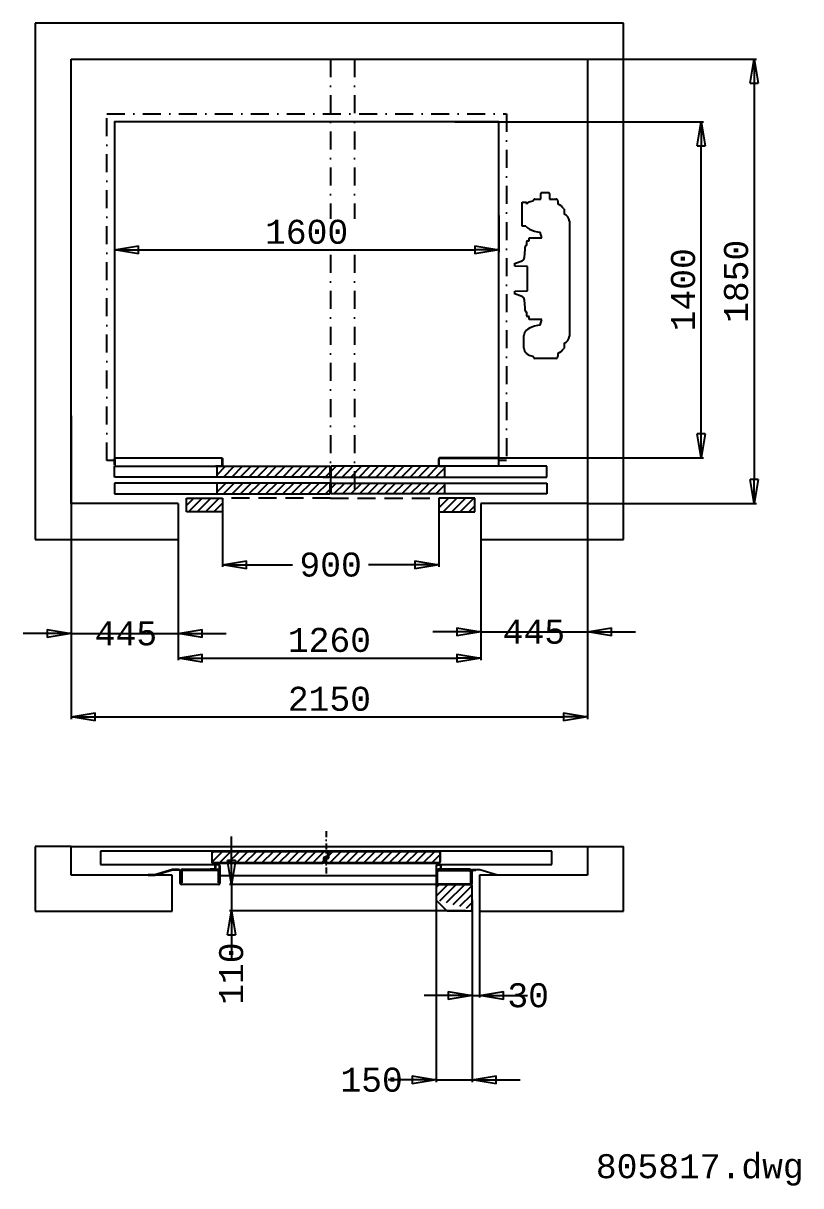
# Model space of a CAD drawing. Extents: x 66121 to 89453, y -8534 to 10021.
# Drawn here: x 66328 to 69565, y -1840 to 3001 of the extents above; entities that cross this region are included whole.
import ezdxf

# ---------------------------------------------------------------- set-up
doc = ezdxf.new("R2010")
doc.units = 0
doc.header["$LTSCALE"] = 50
doc.header["$MEASUREMENT"] = 0
doc.linetypes.add('DASHDOT', pattern=[1, 0.5, -0.25, 0, -0.25])
doc.linetypes.add('DASHED', pattern=[0.75, 0.5, -0.25])
doc.layers.get('0').update_dxf_attribs({"linetype": 'CONTINUOUS'})
doc.layers.get('Defpoints').update_dxf_attribs({"linetype": 'CONTINUOUS'})
for name, color, linetype in [('CONT_35', 250, 'CONTINUOUS'), ('CONT_70', 5, 'CONTINUOUS'), ('DASH_35', 30, 'DASHED'), ('DASHD_35', 40, 'DASHDOT'), ('DIM_MM', 7, 'CONTINUOUS'), ('HATCH_35', 6, 'CONTINUOUS'), ('TEXT_50', 7, 'CONTINUOUS')]:
    doc.layers.add(name, color=color, linetype=linetype)
doc.styles.get("Standard").update_dxf_attribs({"font": 'monotxt'})
doc.dimstyles.get("Standard").update_dxf_attribs({"dimscale": 50, "dimtxt": 2, "dimasz": 2, "dimexe": 0.18, "dimexo": 0, "dimgap": 0.5, "dimtad": 1, "dimdec": 0, "dimrnd": 1, "dimzin": 0, "dimdsep": 46, "dimtxsty": 'Standard', "dimblk": 'CLOSED', "dimcen": 0.09, "dimadec": 0, "dimazin": 0, "dimtfac": 1, "dimtdec": 0, "dimtmove": 2, "dimatfit": 0, "dimldrblk": 'CLOSED', "dimfxl": 1, "dimtolj": 1, "dimtzin": 0, "dimarcsym": 0})
pattern_1 = [(45, (57784.44223094328, -103123.4143452408), (-17.67766952966369, 17.67766952966369), [])]

# ---------------------------------------------------------------- blocks, each defined once
blk = doc.blocks.new('_Closed')
at = {"color": 0, "linetype": 'Continuous', "lineweight": -2}
for p, q in [((-1, 0.1666666666666667), (0, 0)), ((-1, 0.1666666666666667), (-1, -0.1666666666666667)), ((0, 0), (-1, -0.1666666666666667)), ((0, 0), (-1, 0))]:
    blk.add_line(p, q, dxfattribs=at)
blk = doc.blocks.new('*D138')
at = {"layer": 'Defpoints', "color": 0, "transparency": 16777216}
for p in [(68047.18319443653, -629.2200432765185), (68197.04284443655, -649.1784878266571), (68197.04284443655, -1399.195302024435)]:
    blk.add_point(p, dxfattribs=at)
at = {"layer": 'DIM_MM', "color": 0, "lineweight": -2, "transparency": 16777216}
for p, q in [((68047.18319443653, -629.2200432765185), (68047.18319443653, -1408.195302024435)), ((68197.04284443655, -649.1784878266571), (68197.04284443655, -1408.195302024435)), ((67947.18319443653, -1399.195302024435), (67847.18319443653, -1399.195302024435)), ((68047.18319443653, -1399.195302024435), (68197.04284443655, -1399.195302024435)), ((68297.04284443655, -1399.195302024435), (68397.04284443655, -1399.195302024435))]:
    blk.add_line(p, q, dxfattribs=at)
at = {"layer": 'DIM_MM', "color": 0, "lineweight": -2, "transparency": 16777216, "xscale": 100, "yscale": 100, "zscale": 100}
blk.add_blockref('_Closed', (68047.18319443653, -1399.195302024435), dxfattribs=at)
at = {"layer": 'DIM_MM', "color": 0, "lineweight": -2, "transparency": 16777216, "xscale": 100, "yscale": 100, "zscale": 100, "rotation": 180}
blk.add_blockref('_Closed', (68197.04284443655, -1399.195302024435), dxfattribs=at)
at = {"layer": 'DIM_MM', "color": 0, "transparency": 16777216, "insert": (67778.19932473465, -1399.195302024435), "char_height": 100, "attachment_point": 5}
blk.add_mtext('\\A1;150', dxfattribs=at)
blk = doc.blocks.new('*D139')
at = {"layer": 'Defpoints', "color": 0, "transparency": 16777216}
for p in [(68132.49034109028, -585.1615050254859), (67194.89176764688, -694.7346050243592), (68168.90199049027, -694.7346050243596)]:
    blk.add_point(p, dxfattribs=at)
at = {"layer": 'DIM_MM', "color": 0, "lineweight": -2, "transparency": 16777216}
for p, q in [((67194.89176764688, -485.1615050254856), (67194.89176764688, -385.1615050254856)), ((68132.49034109028, -585.1615050254859), (67185.89176764688, -585.1615050254856)), ((67194.89176764688, -585.1615050254856), (67194.89176764688, -694.7346050243592)), ((68168.90199049027, -694.7346050243596), (67185.89176764688, -694.7346050243592)), ((67194.89176764688, -794.7346050243592), (67194.89176764688, -894.7346050243592))]:
    blk.add_line(p, q, dxfattribs=at)
at = {"layer": 'DIM_MM', "color": 0, "lineweight": -2, "transparency": 16777216, "xscale": 100, "yscale": 100, "zscale": 100}
for p, rotation in [((67194.89176764688, -585.1615050254856), 270), ((67194.89176764688, -694.7346050243592), 90)]:
    blk.add_blockref('_Closed', p, dxfattribs=dict(at, rotation=rotation))
at = {"layer": 'DIM_MM', "color": 0, "transparency": 16777216, "insert": (67194.13413463188, -956.7067067870321), "char_height": 100, "attachment_point": 5, "rotation": 90}
blk.add_mtext('\\A1;110', dxfattribs=at)
blk = doc.blocks.new('*D140')
at = {"layer": 'Defpoints', "color": 0, "transparency": 16777216}
for p in [(66527.68264443727, 1366.980527973623), (68677.68264443992, 1360.280527974077), (68677.68264443992, 112.2105279740699)]:
    blk.add_point(p, dxfattribs=at)
at = {"layer": 'DIM_MM', "color": 0, "lineweight": -2, "transparency": 16777216}
for p, q in [((66527.68264443727, 1366.980527973623), (66527.68264443727, 103.2105279740699)), ((68677.68264443992, 1360.280527974077), (68677.68264443992, 103.2105279740699)), ((66627.68264443727, 112.2105279740699), (68577.68264443992, 112.2105279740699))]:
    blk.add_line(p, q, dxfattribs=at)
at = {"layer": 'DIM_MM', "color": 0, "lineweight": -2, "transparency": 16777216, "xscale": 100, "yscale": 100, "zscale": 100, "rotation": 180}
blk.add_blockref('_Closed', (66527.68264443727, 112.2105279740699), dxfattribs=at)
at = {"layer": 'DIM_MM', "color": 0, "lineweight": -2, "transparency": 16777216, "xscale": 100, "yscale": 100, "zscale": 100}
blk.add_blockref('_Closed', (68677.68264443992, 112.2105279740699), dxfattribs=at)
at = {"layer": 'DIM_MM', "color": 0, "transparency": 16777216, "insert": (67602.6826444386, 187.2105279740699), "char_height": 100, "attachment_point": 5}
blk.add_mtext('\\A1;2150', dxfattribs=at)
blk = doc.blocks.new('*D141')
at = {"layer": 'Defpoints', "color": 0, "transparency": 16777216}
for p in [(66972.68264443698, 900.2805279734948), (68232.68264443702, 903.5805279738033), (68232.68264443702, 357.4405279737894)]:
    blk.add_point(p, dxfattribs=at)
at = {"layer": 'DIM_MM', "color": 0, "lineweight": -2, "transparency": 16777216}
for p, q in [((66972.68264443698, 900.2805279734948), (66972.68264443698, 348.4405279737894)), ((68232.68264443702, 903.5805279738033), (68232.68264443702, 348.4405279737894)), ((67072.68264443698, 357.4405279737894), (68132.68264443702, 357.4405279737894))]:
    blk.add_line(p, q, dxfattribs=at)
at = {"layer": 'DIM_MM', "color": 0, "lineweight": -2, "transparency": 16777216, "xscale": 100, "yscale": 100, "zscale": 100, "rotation": 180}
blk.add_blockref('_Closed', (66972.68264443698, 357.4405279737894), dxfattribs=at)
at = {"layer": 'DIM_MM', "color": 0, "lineweight": -2, "transparency": 16777216, "xscale": 100, "yscale": 100, "zscale": 100}
blk.add_blockref('_Closed', (68232.68264443702, 357.4405279737894), dxfattribs=at)
at = {"layer": 'DIM_MM', "color": 0, "transparency": 16777216, "insert": (67602.68264443701, 432.4405279737894), "char_height": 100, "attachment_point": 5}
blk.add_mtext('\\A1;1260', dxfattribs=at)
blk = doc.blocks.new('*D142')
at = {"layer": 'Defpoints', "color": 0, "transparency": 16777216}
for p in [(67157.68264443701, 984.8805279739954), (68057.68264443701, 984.8805279739954), (68057.68264443701, 746.2805279734075)]:
    blk.add_point(p, dxfattribs=at)
at = {"layer": 'DIM_MM', "color": 0, "lineweight": -2, "transparency": 16777216}
for p, q in [((67157.68264443701, 984.8805279739954), (67157.68264443701, 737.2805279734075)), ((68057.68264443701, 984.8805279739954), (68057.68264443701, 737.2805279734075)), ((67257.68264443701, 746.2805279734075), (67449.34931110368, 746.2805279734075)), ((67957.68264443701, 746.2805279734075), (67766.01597777034, 746.2805279734075))]:
    blk.add_line(p, q, dxfattribs=at)
at = {"layer": 'DIM_MM', "color": 0, "lineweight": -2, "transparency": 16777216, "xscale": 100, "yscale": 100, "zscale": 100, "rotation": 180}
blk.add_blockref('_Closed', (67157.68264443701, 746.2805279734075), dxfattribs=at)
at = {"layer": 'DIM_MM', "color": 0, "lineweight": -2, "transparency": 16777216, "xscale": 100, "yscale": 100, "zscale": 100}
blk.add_blockref('_Closed', (68057.68264443701, 746.2805279734075), dxfattribs=at)
at = {"layer": 'DIM_MM', "color": 0, "transparency": 16777216, "insert": (67607.68264443701, 746.2805279734075), "char_height": 100, "attachment_point": 5}
blk.add_mtext('\\A1;900', dxfattribs=at)
blk = doc.blocks.new('*D143')
at = {"layer": 'Defpoints', "color": 0, "transparency": 16777216}
for p in [(68307.68264443701, 2200.180527973838), (66707.68264443701, 2161.480527973594), (68307.68264443701, 2057.180527973809)]:
    blk.add_point(p, dxfattribs=at)
at = {"layer": 'DIM_MM', "color": 0, "lineweight": -2, "transparency": 16777216}
for p, q in [((68307.68264443701, 2200.180527973838), (68307.68264443701, 2048.180527973809)), ((66707.68264443701, 2161.480527973594), (66707.68264443701, 2048.180527973809)), ((66807.68264443701, 2057.180527973809), (68207.68264443701, 2057.180527973809))]:
    blk.add_line(p, q, dxfattribs=at)
at = {"layer": 'DIM_MM', "color": 0, "lineweight": -2, "transparency": 16777216, "xscale": 100, "yscale": 100, "zscale": 100, "rotation": 180}
blk.add_blockref('_Closed', (66707.68264443701, 2057.180527973809), dxfattribs=at)
at = {"layer": 'DIM_MM', "color": 0, "lineweight": -2, "transparency": 16777216, "xscale": 100, "yscale": 100, "zscale": 100}
blk.add_blockref('_Closed', (68307.68264443701, 2057.180527973809), dxfattribs=at)
at = {"layer": 'DIM_MM', "color": 0, "transparency": 16777216, "insert": (67507.68264443701, 2132.180527973809), "char_height": 100, "attachment_point": 5}
blk.add_mtext('\\A1;1600', dxfattribs=at)
blk = doc.blocks.new('*D144')
at = {"layer": 'Defpoints', "color": 0, "transparency": 16777216}
for p in [(66527.68264443727, 1203.68052797346), (66972.68264443689, 893.4805279735647), (66972.68264443689, 459.8773054843823)]:
    blk.add_point(p, dxfattribs=at)
at = {"layer": 'DIM_MM', "color": 0, "lineweight": -2, "transparency": 16777216}
for p, q in [((66527.68264443727, 1203.68052797346), (66527.68264443727, 450.8773054843823)), ((66972.68264443689, 893.4805279735647), (66972.68264443689, 450.8773054843823)), ((66427.68264443727, 459.8773054843823), (66327.68264443727, 459.8773054843823)), ((66527.68264443727, 459.8773054843823), (66972.68264443689, 459.8773054843823)), ((67072.68264443689, 459.8773054843823), (67172.68264443689, 459.8773054843823))]:
    blk.add_line(p, q, dxfattribs=at)
at = {"layer": 'DIM_MM', "color": 0, "lineweight": -2, "transparency": 16777216, "xscale": 100, "yscale": 100, "zscale": 100}
blk.add_blockref('_Closed', (66527.68264443727, 459.8773054843823), dxfattribs=at)
at = {"layer": 'DIM_MM', "color": 0, "lineweight": -2, "transparency": 16777216, "xscale": 100, "yscale": 100, "zscale": 100, "rotation": 180}
blk.add_blockref('_Closed', (66972.68264443689, 459.8773054843823), dxfattribs=at)
at = {"layer": 'DIM_MM', "color": 0, "transparency": 16777216, "insert": (66755.12477419376, 459.8773054843823), "char_height": 100, "attachment_point": 5}
blk.add_mtext('\\A1;445', dxfattribs=at)
blk = doc.blocks.new('*D153')
at = {"layer": 'Defpoints', "color": 0, "transparency": 16777216}
for p in [(68197.04284443655, -648.7693673562262), (68227.21477443677, -652.2562496167029), (68227.21477443677, -1047.473593513534)]:
    blk.add_point(p, dxfattribs=at)
at = {"layer": 'DIM_MM', "color": 0, "lineweight": -2, "transparency": 16777216}
for p, q in [((68197.04284443655, -648.7693673562262), (68197.04284443655, -1056.473593513534)), ((68227.21477443677, -652.2562496167029), (68227.21477443677, -1056.473593513534)), ((68097.04284443655, -1047.473593513534), (67997.04284443655, -1047.473593513534)), ((68197.04284443655, -1047.473593513534), (68227.21477443677, -1047.473593513534)), ((68327.21477443677, -1047.473593513534), (68427.21477443677, -1047.473593513534))]:
    blk.add_line(p, q, dxfattribs=at)
at = {"layer": 'DIM_MM', "color": 0, "lineweight": -2, "transparency": 16777216, "xscale": 100, "yscale": 100, "zscale": 100}
blk.add_blockref('_Closed', (68197.04284443655, -1047.473593513534), dxfattribs=at)
at = {"layer": 'DIM_MM', "color": 0, "lineweight": -2, "transparency": 16777216, "xscale": 100, "yscale": 100, "zscale": 100, "rotation": 180}
blk.add_blockref('_Closed', (68227.21477443677, -1047.473593513534), dxfattribs=at)
at = {"layer": 'DIM_MM', "color": 0, "transparency": 16777216, "insert": (68430.3109536293, -1047.473593513534), "char_height": 100, "attachment_point": 5}
blk.add_mtext('\\A1;30', dxfattribs=at)
blk = doc.blocks.new('*D154')
at = {"layer": 'Defpoints', "color": 0, "transparency": 16777216}
for p in [(68677.68264443992, 2851.440527974022), (68677.68264443992, 1001.440527974022), (69371.7026444402, 1001.440527974022)]:
    blk.add_point(p, dxfattribs=at)
at = {"layer": 'DIM_MM', "color": 0, "lineweight": -2, "transparency": 16777216}
for p, q in [((68677.68264443992, 2851.440527974022), (69380.7026444402, 2851.440527974022)), ((69371.7026444402, 2751.440527974022), (69371.7026444402, 1101.440527974022)), ((68677.68264443992, 1001.440527974022), (69380.7026444402, 1001.440527974022))]:
    blk.add_line(p, q, dxfattribs=at)
at = {"layer": 'DIM_MM', "color": 0, "lineweight": -2, "transparency": 16777216, "xscale": 100, "yscale": 100, "zscale": 100}
for p, rotation in [((69371.7026444402, 2851.440527974022), 90), ((69371.7026444402, 1001.440527974022), 270)]:
    blk.add_blockref('_Closed', p, dxfattribs=dict(at, rotation=rotation))
at = {"layer": 'DIM_MM', "color": 0, "transparency": 16777216, "insert": (69296.7026444402, 1926.440527974033), "char_height": 100, "attachment_point": 5, "rotation": 90}
blk.add_mtext('\\A1;1850', dxfattribs=at)
blk = doc.blocks.new('*D155')
at = {"layer": 'Defpoints', "color": 0, "transparency": 16777216}
for p in [(68124.30264444025, 2591.44052797344), (69150.87264444018, 2591.44052797344), (68243.80264444058, 1191.44052797344)]:
    blk.add_point(p, dxfattribs=at)
at = {"layer": 'DIM_MM', "color": 0, "lineweight": -2, "transparency": 16777216}
for p, q in [((68124.30264444025, 2591.44052797344), (69159.87264444018, 2591.44052797344)), ((69150.87264444018, 1291.44052797344), (69150.87264444018, 2491.44052797344)), ((68243.80264444058, 1191.44052797344), (69159.87264444018, 1191.44052797344))]:
    blk.add_line(p, q, dxfattribs=at)
at = {"layer": 'DIM_MM', "color": 0, "lineweight": -2, "transparency": 16777216, "xscale": 100, "yscale": 100, "zscale": 100}
for p, rotation in [((69150.87264444018, 2591.44052797344), 90), ((69150.87264444018, 1191.44052797344), 270)]:
    blk.add_blockref('_Closed', p, dxfattribs=dict(at, rotation=rotation))
at = {"layer": 'DIM_MM', "color": 0, "transparency": 16777216, "insert": (69075.87264444018, 1891.440527973451), "char_height": 100, "attachment_point": 5, "rotation": 90}
blk.add_mtext('\\A1;1400', dxfattribs=at)
blk = doc.blocks.new('*D156')
at = {"layer": 'Defpoints', "color": 0, "transparency": 16777216}
for p in [(68677.68264443992, 1132.980527973972), (68232.68264443702, 906.9805279737684), (68677.68264443992, 466.6431461839002)]:
    blk.add_point(p, dxfattribs=at)
at = {"layer": 'DIM_MM', "color": 0, "lineweight": -2, "transparency": 16777216}
for p, q in [((68677.68264443992, 1132.980527973972), (68677.68264443992, 457.6431461839002)), ((68232.68264443702, 906.9805279737684), (68232.68264443702, 457.6431461839002)), ((68132.68264443702, 466.6431461839002), (68032.68264443702, 466.6431461839002)), ((68232.68264443702, 466.6431461839002), (68677.68264443992, 466.6431461839002)), ((68777.68264443992, 466.6431461839002), (68877.68264443992, 466.6431461839002))]:
    blk.add_line(p, q, dxfattribs=at)
at = {"layer": 'DIM_MM', "color": 0, "lineweight": -2, "transparency": 16777216, "xscale": 100, "yscale": 100, "zscale": 100}
blk.add_blockref('_Closed', (68232.68264443702, 466.6431461839002), dxfattribs=at)
at = {"layer": 'DIM_MM', "color": 0, "lineweight": -2, "transparency": 16777216, "xscale": 100, "yscale": 100, "zscale": 100, "rotation": 180}
blk.add_blockref('_Closed', (68677.68264443992, 466.6431461839002), dxfattribs=at)
at = {"layer": 'DIM_MM', "color": 0, "transparency": 16777216, "insert": (68454.15861714842, 466.6431461839002), "char_height": 100, "attachment_point": 5}
blk.add_mtext('\\A1;445', dxfattribs=at)

msp = doc.modelspace()

# ---------------------------------------------------------------- hatches: boundary and pattern name
at = {"layer": 'HATCH_35'}
h = msp.add_hatch(dxfattribs=at)
h.set_pattern_fill('ANSI31', color=256, scale=200, style=0)
h.set_pattern_definition(pattern_1)
h.paths.add_polyline_path([(67157.68264443702, 966.4405279767288), (67157.68264443702, 1023.440527977427), (67007.6826444372, 1023.4405279767), (67007.68264443711, 966.4405279730909)])
h.paths.add_polyline_path([(67133.18264443702, 1086.440527973877), (67133.18264443702, 1041.440527974168), (67605.18264443705, 1041.440527974168), (67605.18264443705, 1086.440527973877)])
h.paths.add_polyline_path([(67605.18264443705, 1111.440527973877), (67605.18264443697, 1156.440527973586), (67133.18264443694, 1156.440527973586), (67133.18264443702, 1111.440527973877)])
h.paths.add_polyline_path([(67707.68264443993, 1156.440527973586), (67707.68264443993, 1111.440527973877), (68082.18264443701, 1111.440527973877), (68082.1826444371, 1156.440527971403), (68062.68264443694, 1156.440527971403)])
h.paths.add_polyline_path([(67610.18264443707, 1156.440527973586), (67610.18264443698, 1111.440527973877), (67707.68264443993, 1111.440527973877), (67707.68264443993, 1156.440527973586)])
h.paths.add_polyline_path([(67610.18264443698, 1086.440527973877), (67610.18264443689, 1041.440527974168), (67707.68264443993, 1041.440527974168), (67707.68264443993, 1086.440527973877)])
h.paths.add_polyline_path([(68082.18264443701, 1086.440527973877), (67707.68264443993, 1086.440527973877), (67707.68264443993, 1041.440527974168), (68082.18264443701, 1041.440527974168)])
h.paths.add_polyline_path([(68207.68264443683, 1023.4405279767), (68057.68264443692, 1023.440527977427), (68057.68264443702, 966.4405279767288), (68207.68264443692, 966.4405279730909)])
h = msp.add_hatch(dxfattribs=at)
h.set_pattern_fill('ANSI31', color=256, scale=200, style=0)
h.set_pattern_definition(pattern_1)
edge = h.paths.add_edge_path()
edge.add_line((67573.41056043994, -495.5972940250012), (67118.955119433, -495.5972940242737))
edge.add_arc((67118.955119433, -491.1743700246097), 4.422923999980264, 180, 270, ccw=False)
edge.add_line((67114.53219543306, -491.1743700246097), (67114.53219543316, -452.473785025004))
edge.add_arc((67118.955119433, -452.473785025004), 4.42292399983193, 90, 180, ccw=False)
edge.add_line((67118.955119433, -448.0508610253401), (67589.99652543996, -448.0508610253401))
edge.add_arc((67589.99652543996, -452.473785025004), 4.422923999999748, 0, 90, ccw=False)
edge.add_line((67594.41944943999, -452.473785025004), (67594.41944943999, -466.8482880250031))
edge.add_arc((67589.99652543996, -466.8482880250031), 4.422923999996605, -90, 0, ccw=False)
edge.add_line((67589.99652543996, -471.271212024667), (67583.36213944001, -471.271212024667))
edge.add_arc((67583.36213944001, -476.7998670246106), 5.528654999998114, 90, 180)
edge.add_line((67577.83348443997, -476.7998670246106), (67577.83348443997, -491.1743700246097))
edge.add_arc((67573.41056043994, -491.1743700246097), 4.422923999999121, -90, 0, ccw=False)
h = msp.add_hatch(dxfattribs=at)
h.set_pattern_fill('ANSI31', color=256, scale=200, style=0)
h.set_pattern_definition(pattern_1)
edge = h.paths.add_edge_path()
edge.add_line((68058.82646944016, -495.5972940250012), (67587.78506343994, -495.5972940250012))
edge.add_arc((67587.78506343994, -491.1743700246097), 4.422923999999748, 180, 270, ccw=False)
edge.add_line((67583.36213944001, -491.1743700246097), (67583.36213944001, -482.3285220245543))
edge.add_arc((67587.78506343994, -482.3285220245543), 4.422924000000377, 90, 180, ccw=False)
edge.add_line((67587.78506343994, -477.9055980248904), (67593.97715703996, -477.9055980248904))
edge.add_arc((67593.97715703996, -471.9346506248348), 5.970947399998969, 270, 360)
edge.add_line((67599.94810443993, -471.9346506248348), (67599.94810443993, -452.473785025004))
edge.add_arc((67604.37102843996, -452.473785025004), 4.422923999999748, 90, 180, ccw=False)
edge.add_line((67604.37102843996, -448.0508610253401), (68058.82646944016, -448.0508610253401))
edge.add_arc((68058.82646944016, -452.473785025004), 4.422923999998491, 0, 90, ccw=False)
edge.add_line((68063.24939344019, -452.473785025004), (68063.24939344019, -491.1743700246097))
edge.add_arc((68058.82646944016, -491.1743700246097), 4.422923999998491, -90, 0, ccw=False)
h = msp.add_hatch(dxfattribs=at)
h.set_pattern_fill('ANSI31', color=256, scale=200, style=0)
h.set_pattern_definition([(45, (57800.44223094328, -103122.4143452408), (-17.67766952966369, 17.67766952966369), [])])
edge = h.paths.add_edge_path()
edge.add_arc((68192.61992043654, -690.3116810243173), 4.422923999999748, 270, 360)
edge.add_arc((68051.60611843657, -648.6733299183779), 4.422923999999748, 180, 225.0000000006999)
edge.add_line((68048.47863888343, -651.800809470873), (68090.11698998963, -693.43916057754))
edge.add_line((68093.24446954268, -694.7346050239812), (68192.61992043654, -694.7346050239812))
edge.add_line((68197.04284443657, -690.3116810243173), (68197.04284443657, -589.5844290262266))
edge.add_arc((68192.61992043654, -589.5844290262266), 4.422923999999748, 0, 90)
edge.add_line((68051.60611843657, -585.16150502438), (68192.61992043663, -585.1615050265627))
edge.add_arc((68051.60611843657, -589.5844290240439), 4.422923999999748, 90, 180)
edge.add_line((68047.18319443653, -589.5844290240439), (68047.18319443653, -648.6733299183779))

# ---------------------------------------------------------------- linework, layer by layer
at = {"layer": 'CONT_35', "ltscale": 3}
for p, q in [((68483.46264443714, 2269.436139162635), (68483.46264443714, 2292.942430336179)), ((68486.46264443711, 2295.942430336063), (68516.20264443716, 2295.942430336063)), ((68519.20264443713, 2292.942430336179), (68519.20264443713, 2269.442194078501)), ((68405.75264424412, 2156.393283142452), (68405.75264424412, 2255.893283141986)), ((68405.75264424412, 2255.893283141986), (68423.25264424413, 2255.893283142714)), ((68423.25264424413, 2255.893283142714), (68423.25264424413, 2248.14660052979)), ((68429.36310085176, 2253.424108521349), (68429.3849823786, 2253.437216068769)), ((68449.96606919846, 2259.855809824867), (68449.99236734553, 2259.857519446441)), ((68458.26094289166, 2269.431869600148), (68483.46264443714, 2269.436139162635)), ((68519.20264443713, 2269.442194078501), (68545.9397633064, 2269.446723764477)), ((68545.9397633064, 2269.446723764477), (68545.93976554512, 2269.446723458159)), ((68554.31273412712, 2259.850936536159), (68554.31273412712, 2248.852748062554)), ((68578.21260959432, 2228.156775889138), (68580.07890391306, 2227.643252512999)), ((68580.07890391306, 2227.643252512999), (68580.07890391306, 2205.903252512862)), ((68420.44013905895, 2156.393283142452), (68405.75264424412, 2156.393283142452)), ((68487.42546477121, 2107.600527911191), (68480.45454745667, 2130.651427328476)), ((68601.75264424394, 2177.460333190893), (68601.75264424403, 1697.820722757378)), ((68424.18264446793, 2077.498644865036), (68424.18264446793, 2092.200841699005)), ((68427.1826444679, 2095.200841698888), (68434.18264443723, 2095.200841698888)), ((68434.18264443723, 2107.600527911191), (68487.42546477121, 2107.600527911191)), ((68434.18264443723, 2095.200841698888), (68434.18264443723, 2107.600527911191)), ((68415.13586829913, 2026.380289635918), (68417.68264443697, 2060.640528097783)), ((68417.68264443697, 2060.640528097783), (68417.68264443697, 2069.640528036316)), ((68374.18264443183, 2001.640527974441), (68377.14758000708, 2001.733011918614)), ((68374.18264443183, 1989.640527974179), (68374.18264443183, 2001.640527974441)), ((68427.6826444369, 1988.104263265623), (68374.18264443183, 1989.640527974179)), ((68377.14758000708, 2001.733011918614), (68405.09234475537, 2012.108108925522)), ((68427.6826444369, 1887.176792682649), (68427.6826444369, 1988.104263265623)), ((68374.18264443183, 1885.640527973364), (68427.6826444369, 1887.176792682649)), ((68374.18264443183, 1873.640527973103), (68374.18264443183, 1885.640527973364)), ((68377.14758000708, 1873.54804402893), (68374.18264443183, 1873.640527973103)), ((68405.09234475528, 1863.172947022022), (68377.14758000708, 1873.54804402893)), ((68417.68264443697, 1814.640527850488), (68415.13586829913, 1848.900766312354)), ((68417.68264443697, 1805.640527911228), (68417.68264443697, 1814.640527850488)), ((68424.18264446793, 1783.080214249267), (68424.18264446793, 1797.782411082508)), ((68434.18264443723, 1780.080214249383), (68427.1826444679, 1780.080214249383)), ((68434.18264443723, 1767.680528037081), (68434.18264443723, 1780.080214249383)), ((68487.42546477121, 1767.680528037081), (68434.18264443723, 1767.680528037081)), ((68480.45454745667, 1744.629628619068), (68487.42546477121, 1767.680528037081)), ((68412.73927757172, 1648.397038637258), (68412.73927757172, 1700.658785942132)), ((68580.07890391306, 1647.637803434545), (68578.21260959432, 1647.124280058406)), ((68580.07890391306, 1669.377803434681), (68580.07890391306, 1647.637803434545)), ((68545.93976300309, 1605.834334401507), (68458.26094289166, 1605.849186347396)), ((68554.31273412712, 1626.428307884989), (68554.31273412712, 1615.430121671297)), ((66707.68264443729, 1111.440527974255), (66707.68264443729, 1156.440527973964)), ((67133.18264443694, 1156.440527973964), (67133.18264443702, 1111.440527974255)), ((67605.18264443705, 1111.440527974255), (67605.18264443697, 1156.440527973964)), ((67610.18264443698, 1111.440527974255), (67610.18264443707, 1156.440527973964)), ((68082.1826444371, 1156.440527973964), (68082.18264443701, 1111.440527974255)), ((68507.68264443675, 1111.440527974255), (68507.68264443675, 1156.440527973964)), ((66707.68264443729, 1086.440527974255), (66707.68264443729, 1041.440527974546)), ((67133.18264443702, 1086.440527974255), (67133.18264443702, 1041.440527974546)), ((67575.18264443704, 1111.440527974255), (67600.18264443704, 1111.440527974255)), ((67605.18264443705, 1041.440527974546), (67605.18264443705, 1086.440527974255)), ((67610.18264443689, 1041.440527974546), (67610.18264443698, 1086.440527974255)), ((68082.18264443701, 1086.440527974255), (68082.18264443701, 1041.440527974546)), ((68507.68264443675, 1086.440527974255), (68507.68264443675, 1041.440527973818)), ((67007.6826444372, 1023.4405279767), (67157.68264443702, 1023.440527977427)), ((67007.68264443711, 966.4405279730909), (67007.6826444372, 1023.4405279767)), ((67157.68264443702, 1023.440527977427), (67157.68264443702, 966.4405279767288)), ((68207.68264443683, 1023.4405279767), (68057.68264443692, 1023.440527977427)), ((68057.68264443692, 1023.440527977427), (68057.68264443702, 966.4405279767288)), ((68207.68264443692, 966.4405279730909), (68207.68264443683, 1023.4405279767)), ((67157.68264443702, 966.4405279767288), (67007.68264443711, 966.4405279730909)), ((68057.68264443702, 966.4405279767288), (68207.68264443692, 966.4405279730909))]:
    msp.add_line(p, q, dxfattribs=at)
at = {"layer": 'CONT_35'}
for p, q in [((66527.68264443729, -427.0419720258451), (68677.68264443992, -427.0419720258706)), ((68528.76214444301, -446.9451300250603), (66649.01944443697, -446.9451300250603)), ((66649.01944443697, -446.9451300250603), (66649.01944443697, -502.2316800252247)), ((67113.42646443316, -452.473785025004), (67113.42646443305, -491.1743700246097)), ((67114.53219543306, -491.1743700246097), (67114.53219543316, -452.473785025004)), ((67589.99652543996, -446.9451300250603), (67118.955119433, -446.9451300250603)), ((67118.955119433, -448.0508610253401), (67589.99652543996, -448.0508610253401)), ((67577.83348443997, -476.7998670246106), (67577.83348443997, -491.1743700246097)), ((67578.93921543997, -491.1743700246097), (67578.93921543997, -476.7998670246106)), ((67582.25640844, -482.3285220245543), (67582.25640844, -491.1743700246097)), ((67589.99652543996, -471.271212024667), (67583.36213944001, -471.271212024667)), ((67583.36213944001, -472.3769430249467), (67589.99652543996, -472.3769430249467)), ((67583.36213944001, -491.1743700246097), (67583.36213944001, -482.3285220245543)), ((67593.97715703996, -476.7998670246106), (67587.78506343994, -476.7998670246106)), ((67587.78506343994, -477.9055980248904), (67593.97715703996, -477.9055980248904)), ((67594.41944943999, -452.473785025004), (67594.41944943999, -466.8482880250031)), ((67595.52518043999, -466.8482880250031), (67595.52518043999, -452.473785025004)), ((67598.84237344001, -452.473785025004), (67598.84237344001, -471.9346506248348)), ((67599.94810443993, -471.9346506248348), (67599.94810443993, -452.473785025004)), ((68058.82646944016, -446.9451300250603), (67604.37102843996, -446.9451300250603)), ((67604.37102843996, -448.0508610253401), (68058.82646944016, -448.0508610253401)), ((68063.24939344019, -452.473785025004), (68063.24939344019, -491.1743700246097)), ((68064.3551244402, -491.1743700246097), (68064.3551244402, -452.473785025004)), ((68528.76214444301, -502.2316800252247), (68528.76214444301, -446.9451300250603)), ((66649.01944443697, -502.2316800252247), (67141.06973943669, -502.2316800252247)), ((66948.67254543693, -522.6877035249436), (66875.53531431865, -544.8023235247183)), ((66875.53531431865, -546.4609200247742), (66948.67254543693, -524.3463000249994)), ((66976.31582043692, -522.6877035249436), (66948.67254543693, -522.6877035249436)), ((66948.67254543693, -524.3463000249994), (66976.31582043692, -524.3463000249994)), ((66965.25851043686, -525.4520310252792), (66965.25851043686, -524.346300029365)), ((66965.25851043686, -524.346300029365), (66976.31582043557, -524.3463000264546)), ((66976.31582043692, -525.4520310252792), (66965.25851043686, -525.4520310252792)), ((66976.31582043692, -524.3463000249994), (66976.31582043692, -522.6877035249436)), ((66980.73874443678, -579.632850026619), (66980.73874443687, -529.8749550249431)), ((66981.84447543687, -529.8749550263983), (66981.84447543678, -579.632850026619)), ((66982.95020644089, -578.5271190219737), (66982.95020643997, -530.9806860223125)), ((66987.37313043945, -530.9806860215849), (66987.37313044154, -578.5271190219737)), ((66991.79605443939, -522.1348380222571), (67136.6468154373, -522.1348380215295)), ((67136.64681543758, -526.557762021921), (66991.79605443921, -526.557762021921)), ((67105.68634743837, -521.0291070219773), (67122.27231243812, -521.0291070219773)), ((67105.68634743993, -522.1348380222571), (67105.68634743837, -521.0291070219773)), ((67122.27231243775, -522.1348380215295), (67105.68634743993, -522.1348380222571)), ((67573.41056043994, -495.5972940250012), (67118.955119433, -495.5972940242737)), ((67118.955119433, -496.7030250245534), (67573.41056043994, -496.7030250245534)), ((67126.69523643787, -516.6061830215858), (67126.69523643733, -507.7603350229856)), ((67127.80096743724, -507.760335022258), (67127.80096743778, -516.6061830215858)), ((67132.22389143736, -502.2316800223143), (67141.06973943669, -502.2316800223143)), ((67141.06973943669, -503.3374110225941), (67132.223891437, -503.3374110225941)), ((67141.0697394396, -578.5271190212461), (67141.0697394375, -530.9806860215849)), ((67145.49266343671, -579.6328500222535), (67145.49266343671, -507.760335022258)), ((67145.49266343772, -530.9806860215849), (67145.49266343963, -578.5271190212461)), ((67146.59839443672, -507.760335022258), (67146.59839443672, -579.6328500222535)), ((68058.82646944016, -495.5972940250012), (67587.78506343994, -495.5972940250012)), ((67587.78506343994, -496.7030250245534), (68058.82646944016, -496.7030250245534)), ((68047.18319443653, -507.760335022258), (68047.18319443653, -579.6328500222535)), ((68048.28892543654, -579.6328500222535), (68048.28892543654, -507.760335022258)), ((68048.28892543563, -530.9806860215849), (68048.28892543363, -578.5271190219737)), ((68052.71184943657, -502.2316800252247), (68528.76214444301, -502.2316800252247)), ((68061.55769743599, -502.2316800223143), (68052.71184943657, -502.2316800223143)), ((68052.71184943657, -503.3374110225941), (68061.55769743626, -503.3374110225941)), ((68052.71184943366, -578.5271190219737), (68052.71184943574, -530.9806860215849)), ((68185.98553443387, -522.1348380229847), (68057.13477343605, -522.1348380215295)), ((68057.13477343578, -526.557762021921), (68185.98553443405, -526.557762021921)), ((68065.98062143601, -507.760335022258), (68065.98062143556, -516.6061830215858)), ((68067.08635243548, -516.6061830223134), (68067.08635243602, -507.7603350229856)), ((68088.09524143497, -521.0291070219773), (68071.50927643523, -521.0291070219773)), ((68071.5092764355, -522.1348380222571), (68088.09524143343, -522.1348380222571)), ((68088.09524143343, -522.1348380222571), (68088.09524143497, -521.0291070219773)), ((68190.40845843389, -530.9806860223125), (68190.4084584318, -578.5271190219737)), ((68194.83138243237, -578.5271190219737), (68194.83138243329, -530.9806860223125)), ((68195.93711343639, -529.8749550263983), (68195.93711343656, -579.632850026619)), ((68197.04284443648, -579.632850026619), (68197.0428444364, -529.8749550249431)), ((68201.46576843642, -522.6877035249436), (68229.1090434364, -522.6877035249436)), ((68201.46576843642, -524.3463000249994), (68201.46576843642, -522.6877035249436)), ((68229.1090434364, -524.3463000249994), (68201.46576843642, -524.3463000249994)), ((68212.5230784364, -524.346300029365), (68201.46576843779, -524.3463000264546)), ((68201.46576843642, -525.4520310252792), (68212.5230784364, -525.4520310252792)), ((68212.5230784364, -525.4520310252792), (68212.5230784364, -524.346300029365)), ((68229.1090434364, -522.6877035249436), (68302.2462745546, -544.8023235247183)), ((68302.2462745546, -546.4609200247742), (68229.1090434364, -524.3463000249994)), ((66875.53531431865, -544.8023235247183), (66847.89413073019, -544.8023235247183)), ((66847.89413073019, -546.4609200247742), (66847.89413073019, -544.8023235247183)), ((66847.89413073019, -546.4609200247742), (66875.53531431865, -546.4609200247742)), ((66987.37313044154, -578.5271190219737), (66982.95020644089, -578.5271190219737)), ((67145.49266343963, -578.5271190212461), (67141.0697394396, -578.5271190212461)), ((68047.18319443653, -549.2252475251098), (67146.59839443654, -549.2252475251098)), ((68048.28892543363, -578.5271190219737), (68052.71184943366, -578.5271190219737)), ((68190.4084584318, -578.5271190219737), (68194.83138243237, -578.5271190219737)), ((68302.2462745546, -544.8023235247183), (68329.88745814307, -544.8023235247183)), ((68329.88745814307, -546.4609200247742), (68302.2462745546, -546.4609200247742)), ((68329.88745814307, -546.4609200247742), (68329.88745814307, -544.8023235247183)), ((66986.2673994369, -584.055774026283), (67141.06973943677, -584.055774022645)), ((67141.06973943669, -585.1615050221972), (66986.2673994369, -585.1615050265627)), ((68047.18319443653, -589.5844290240439), (68047.18319443653, -648.6733299183779)), ((68051.60611843657, -585.16150502438), (68192.61992043663, -585.1615050265627)), ((68191.51418943645, -584.055774026283), (68052.71184943647, -584.055774022645)), ((68052.71184943657, -585.1615050229248), (68192.61992043663, -585.1615050265627)), ((68197.04284443657, -690.3116810243173), (68197.04284443657, -589.5844290262266)), ((68048.47863888343, -651.800809470873), (68090.11698998963, -693.43916057754)), ((68093.24446954268, -694.7346050239812), (68192.61992043654, -694.7346050239812))]:
    msp.add_line(p, q, dxfattribs=at)
at = {"layer": 'CONT_35', "ltscale": 3}
for points in [[(68307.68264443637, 1191.44052797344), (68307.68264443727, 2591.44052797344), (66707.68264443673, 2591.44052797344), (66707.68264443763, 1191.44052797344)], [(66707.68264443727, 1156.440527973586), (67133.18264443692, 1156.440527973586), (67605.18264443695, 1156.440527973586)], [(68507.68264443673, 1156.440527973586), (68082.18264443708, 1156.440527973586), (67610.18264443705, 1156.440527973586)], [(67605.18264443704, 1111.440527973877), (67133.18264443701, 1111.440527973877), (66707.68264443727, 1111.440527973877)], [(67605.18264443704, 1086.440527973877), (67133.18264443701, 1086.440527973877), (66707.68264443727, 1086.440527973877)], [(67610.18264443697, 1111.440527973877), (68082.182644437, 1111.440527973877), (68507.68264443673, 1111.440527973877)], [(67610.18264443697, 1086.440527973877), (68082.182644437, 1086.440527973877), (68507.68264443673, 1086.440527973877)], [(66707.68264443727, 1041.440527974168), (67133.18264443701, 1041.440527974168), (67605.18264443704, 1041.440527974168)], [(68507.68264443673, 1041.44052797344), (68082.182644437, 1041.440527974168), (67610.18264443688, 1041.440527974168)]]:
    msp.add_lwpolyline(points, dxfattribs=at)
for points in [[(66707.68264443774, 1161.440527974604), (66707.68264443774, 1186.440527974604, -0.4142135623754883), (66712.68264443756, 1191.440527974895), (67152.6826444368, 1191.440527971257, -0.4142135623707017), (67157.6826444369, 1186.440527970966), (67157.6826444369, 1161.440527970966, -0.4142135623727828), (67152.68264443698, 1156.440527970675), (67127.68264443689, 1156.440527970675), (67127.68264443689, 1157.440527970879), (67152.68264443698, 1157.440527970879, 0.4142135623727828), (67156.68264443698, 1161.440527970966), (67156.68264443698, 1186.440527970966, 0.4142135623707017), (67152.68264443698, 1190.440527971054), (66712.68264443747, 1190.440527974692, 0.4142135623754883), (66708.68264443747, 1186.440527974604), (66708.68264443775, 1161.440527974604)], [(68307.68264443628, 1161.440527975332), (68307.68264443628, 1186.440527975332, 0.414213562377507), (68302.68264443644, 1191.440527974895), (68062.68264443694, 1191.440527971257, 0.414213562368683), (68057.6826444369, 1186.440527971694), (68057.6826444369, 1161.440527971694, 0.414213562373095), (68062.68264443694, 1156.440527971403), (68087.68264443694, 1156.440527971403), (68087.68264443694, 1157.440527971607), (68062.68264443694, 1157.440527971607, -0.414213562373095), (68058.68264443694, 1161.440527971694), (68058.68264443694, 1186.440527971694, -0.4142135623686726), (68062.68264443683, 1190.440527971781), (68302.68264443644, 1190.440527975419, -0.4142135623775174), (68306.68264443653, 1186.440527975332), (68306.68264443625, 1161.440527975332)]]:
    msp.add_lwpolyline(points, format="xyb", close=True, dxfattribs=at)
for centre, radius, start, end in [((68486.46264443711, 2292.942430336179), 2.999999999999403, 90, 180), ((68516.20264443716, 2292.942430336179), 3.000000000000114, 0, 90), ((68462.24843862916, 2209.172292096982), 55.1331905258258, 126.6175526429092, 135.0157887997523), ((68452.93961009353, 2214.115503657004), 45.83685802675441, 93.71951910501787, 120.9225973663382), ((68459.67744665474, 2259.850934276246), 9.685081547884856, 98.41003294056736, 179.9610429216709), ((68544.627654818, 2259.850936536159), 9.685079309156622, 0, 82.2137653431168), ((68533.51637279445, 2200.689071891602), 52.4616845609212, 31.57246175417031, 66.64602910607512), ((68572.25264424403, 2177.460333190893), 29.49999999992458, 0, 74.61540236000707), ((68462.24843862916, 2192.333995219442), 55.13319052582909, 220.6841647873003, 240.6322368459288), ((68492.88974497747, 2253.800929154741), 123.7757405038324, 242.2251073992923, 264.2340206139734), ((68427.1826444679, 2092.200841699005), 3.000000000000824, 90, 180), ((68425.68264443723, 2069.640528036316), 8.000000000253493, 100.8069226507725, 180), ((68398.182644437, 2027.640527973917), 16.99999999970259, 293.9822091778199, 355.7486684056852), ((68398.182644437, 1847.640527973626), 16.99999999970038, 4.251331594314788, 66.01779082218013), ((68425.68264443723, 1805.640527911228), 8.000000000253022, 180, 259.1930773492275), ((68427.1826444679, 1783.080214249267), 3.000000000002956, 180, 270), ((68492.88974497747, 1621.480126793531), 123.7757405038306, 95.76597938602657, 117.7748926007077), ((68440.4812805497, 1700.218021998071), 27.74550417794604, 155.313546641638, 179.0897633028663), ((68462.24843862916, 1682.947060728102), 55.13319052582604, 119.3677631540712, 148.4366957380476), ((68572.25264424403, 1697.820722757378), 29.50000000008473, 285.3845976391348, 0), ((68440.4812805498, 1648.83780258132), 27.74550417794808, 180.9102366971337, 204.6864533583621), ((68533.51637279445, 1674.591984055942), 52.46168456091972, 293.3539708939248, 328.4275382458297), ((68462.24843862916, 1666.108763850561), 55.13319052582691, 211.5633042619524, 233.3824473570908), ((68452.91099131206, 1661.16741277473), 45.8237474571073, 239.0774026336618, 266.3482230172098), ((68459.67744665474, 1615.430121671297), 9.685081547883543, 179.9610429216709, 261.5899670594326), ((68544.627654818, 1615.430121671297), 9.685079309159761, 277.7862194783546, 0)]:
    msp.add_arc(centre, radius, start, end, dxfattribs=at)
at = {"layer": 'CONT_35'}
for centre, radius, start, end in [((67118.955119433, -452.473785025004), 5.528654999862351, 90, 180), ((67118.955119433, -452.473785025004), 4.42292399983193, 90, 180), ((67583.36213944001, -476.7998670246106), 5.528654999998114, 90, 180), ((67583.36213944001, -476.7998670246106), 4.422923999999121, 90, 180), ((67587.78506343994, -482.3285220245543), 5.528654999999372, 90, 180), ((67587.78506343994, -482.3285220245543), 4.422924000000377, 90, 180), ((67589.99652543996, -452.473785025004), 5.528654999999372, 0, 90), ((67589.99652543996, -452.473785025004), 4.422923999999748, 0, 90), ((67589.99652543996, -466.8482880250031), 5.528654999988057, 270, 0), ((67589.99652543996, -466.8482880250031), 4.422923999996605, 270, 0), ((67593.97715703996, -471.9346506248348), 4.865216399998717, 270, 0), ((67593.97715703996, -471.9346506248348), 5.970947399998969, 270, 0), ((67604.37102843996, -452.473785025004), 5.528655, 90, 180), ((67604.37102843996, -452.473785025004), 4.422923999999748, 90, 180), ((68058.82646944016, -452.473785025004), 5.52865500000377, 0, 90), ((68058.82646944016, -452.473785025004), 4.422923999998491, 0, 90), ((66976.31582043692, -529.8749550263983), 5.528654999985543, 0, 90.00000001417398), ((66976.31582043692, -529.8749550249431), 4.422923999999748, 0, 90), ((66991.79605443949, -530.9806860215849), 8.845847999485985, 90, 180), ((66991.79605443921, -530.9806860215849), 4.42292399980616, 90, 180), ((67118.955119433, -491.1743700246097), 5.528655000008799, 180, 270), ((67118.955119433, -491.1743700246097), 4.422923999980264, 180, 270), ((67122.27231243812, -516.6061830223134), 4.422923999741421, 270, 0), ((67122.27231243775, -516.6061830215858), 5.528655000036455, 270, 0), ((67132.22389143736, -507.760335022258), 5.528654999998742, 90, 180), ((67132.223891437, -507.760335022258), 4.422923999743306, 90, 180), ((67136.64681543739, -530.9806860223125), 8.845848000362162, 0, 90), ((67136.64681543758, -530.9806860215849), 4.422923999987806, 0, 90), ((67141.06973943669, -507.760335022258), 5.528655000000628, 0, 90), ((67141.06973943669, -507.760335022258), 4.422923999999748, 0, 90), ((67573.41056043994, -491.1743700246097), 5.528654999999372, 270, 0), ((67573.41056043994, -491.1743700246097), 4.422923999999121, 270, 0), ((67587.78506343994, -491.1743700246097), 5.528655000000628, 180, 270), ((67587.78506343994, -491.1743700246097), 4.422923999999748, 180, 270), ((68052.71184943657, -507.760335022258), 5.528655, 90, 180), ((68052.71184943657, -507.760335022258), 4.422924000001005, 90, 180), ((68057.13477343596, -530.9806860223125), 8.845848000362162, 90, 180), ((68057.13477343578, -530.9806860215849), 4.422923999989692, 90, 180), ((68058.82646944016, -491.1743700246097), 5.528655000011313, 270, 0), ((68058.82646944016, -491.1743700246097), 4.422923999998491, 270, 0), ((68061.55769743599, -507.760335022258), 5.528655, 0, 90), ((68061.55769743626, -507.760335022258), 4.422923999743306, 0, 90), ((68071.5092764356, -516.6061830223134), 5.528655000035197, 180, 269.9999999991662), ((68071.50927643523, -516.6061830223134), 4.422923999743306, 180, 270), ((68185.98553443387, -530.9806860223125), 8.845847999486612, 0, 90), ((68185.98553443405, -530.9806860215849), 4.422923999804902, 0, 90), ((68201.46576843642, -529.8749550263983), 5.528654999987428, 89.99999998582602, 180), ((68201.46576843642, -529.8749550249431), 4.422923999998491, 90, 180), ((66986.26739943672, -579.632850026619), 5.528654999988057, 180, 270.0000000016675), ((66986.26739943681, -579.632850026619), 4.422924000002263, 180, 270.0000000016675), ((67141.0697394366, -579.6328500222535), 5.528655000137021, 270.0000000016675, 0), ((67141.06973943669, -579.6328500222535), 4.422924000001005, 270.0000000016675, 0), ((68052.71184943675, -579.6328500222535), 5.528655000135762, 180, 269.9999999983324), ((68052.71184943657, -579.6328500222535), 4.422924000001005, 180, 269.9999999983324), ((68191.51418943654, -579.632850026619), 5.528654999987428, 269.9999999983324, 0), ((68191.51418943654, -579.632850026619), 4.422924000002263, 269.9999999983324, 0), ((68051.60611843657, -589.5844290240439), 4.422923999999748, 90, 180), ((68192.61992043654, -589.5844290262266), 4.422923999999748, 0, 90), ((68051.60611843657, -648.6733299183779), 4.422923999999748, 180, 225.0000000006999), ((68192.61992043654, -690.3116810243173), 4.422923999999748, 270, 0)]:
    msp.add_arc(centre, radius, start, end, dxfattribs=at)
at = {"layer": 'CONT_70', "ltscale": 3}
for p, q in [((68827.68264443993, 3001.440527974401), (66377.68264443737, 3001.440527974401)), ((66377.68264443737, 3001.440527974401), (66377.68264443729, 851.4405279744005)), ((68827.68264443993, 851.4405279744005), (68827.68264443993, 3001.440527974401)), ((66527.68264443737, 2851.440527974401), (68677.68264443993, 2851.440527974401)), ((66527.68264443729, 1001.440527974401), (66527.68264443737, 2851.440527974401)), ((68677.68264443993, 2851.440527974401), (68677.68264443993, 1001.440527974401)), ((66972.68264443736, 1001.440527974401), (66527.68264443729, 1001.440527974401)), ((66972.68264443736, 1001.440527974401), (66972.68264443682, 851.4405279744005)), ((68677.68264443993, 1001.440527974401), (68232.68264443621, 1001.440527974401)), ((68232.68264443621, 1001.440527974401), (68232.6826444374, 851.4405279744005)), ((66377.68264443729, 851.4405279744005), (66972.68264443682, 851.4405279744005)), ((68232.6826444374, 851.4405279744005), (68827.68264443993, 851.4405279744005))]:
    msp.add_line(p, q, dxfattribs=at)
at = {"layer": 'CONT_70'}
for p, q in [((66377.68264443729, -427.0419720258451), (66377.68264443729, -696.6071200261595)), ((66527.68264443729, -427.0419720258451), (66377.68264443729, -427.0419720258451)), ((66527.68264443729, -546.4609200262294), (66527.68264443729, -427.0419720258451)), ((68677.68264443992, -427.0419720258706), (68827.68264443993, -427.0419720258706)), ((68677.68264443992, -427.0419720258706), (68677.68264443992, -546.4609200262548)), ((68827.68264443985, -696.6071200261849), (68827.68264443993, -427.0419720258706)), ((66947.56681443703, -546.4609200262294), (66527.68264443729, -546.4609200262294)), ((66947.56681443648, -696.6071200261595), (66947.56681443703, -546.4609200262294)), ((68227.21477443578, -546.4609200255018), (68227.21477443706, -696.6071200261595)), ((68677.68264443992, -546.4609200262548), (68227.21477443578, -546.4609200255018)), ((66377.68264443729, -696.6071200261595), (66947.56681443648, -696.6071200261595)), ((68227.21477443706, -696.6071200261595), (68827.68264443985, -696.6071200261849)), ((68827.2819345395, -696.6071200261849), (68827.68264443985, -695.9130701190061))]:
    msp.add_line(p, q, dxfattribs=at)
at = {"layer": 'DASH_35', "ltscale": 3}
for q in [(67157.68264443692, 1023.440527977427), (68057.68264443711, 1023.440527977427)]:
    msp.add_line((67607.68264443702, 1023.440527977427), q, dxfattribs=at)
at = {"layer": 'DASHD_35', "ltscale": 3}
for p, q in [((67607.68264443702, 2851.440527974401), (67607.68264443702, 2186.266849362064)), ((67707.68264443993, 2851.440527974401), (67707.68264443993, 2186.474211953819)), ((67607.68264443702, 2036.884435610764), (67607.68264443702, 998.940527974255)), ((67707.68264443993, 2036.925886893359), (67707.68264443993, 1001.440527974401))]:
    msp.add_line(p, q, dxfattribs=at)
at = {"layer": 'DASHD_35'}
msp.add_line((67588.89079443658, -364.0153050251774), (67588.89079443658, -549.2252475251098), dxfattribs=at)
at = {"layer": 'DASHD_35', "ltscale": 3}
msp.add_lwpolyline([(66707.68264443763, 1180.440527973382), (66675.18264443766, 1180.440527973382), (66675.18264443766, 2623.940527973149), (68340.18264443726, 2623.940527973149), (68340.18264443734, 1180.440527973382), (68307.68264443628, 1180.440527973382)], dxfattribs=at)

# ---------------------------------------------------------------- texts
at = {"layer": 'TEXT_50', "insert": (68712.23149940769, -1708.753927162825), "char_height": 100, "width": 2143.84, "attachment_point": 1}
msp.add_mtext('805817.dwg', dxfattribs=at)

# ---------------------------------------------------------------- dimensions: what is measured, and where the dimension line sits
at = {"layer": 'DIM_MM'}
for base, p1, p2, picture, middle in [((69371.7026444402, 1001.440527974022), (68677.68264443992, 2851.440527974022), (68677.68264443992, 1001.440527974022), '*D154', (69296.7026444402, 1926.440527974033)), ((69150.87264444018, 2591.44052797344), (68243.80264444058, 1191.44052797344), (68124.30264444025, 2591.44052797344), '*D155', (69075.87264444018, 1891.440527973451))]:
    dim = msp.add_linear_dim(base=base, p1=p1, p2=p2, angle=90, dimstyle='Standard', dxfattribs=at)
    dim.commit()
    dim.dimension.update_dxf_attribs({"geometry": picture, "text_midpoint": middle})
for base, p1, p2, picture, middle in [((68307.68264443701, 2057.180527973809), (66707.68264443701, 2161.480527973594), (68307.68264443701, 2200.180527973838), '*D143', (67507.68264443701, 2132.180527973809)), ((68677.68264443992, 112.2105279740699), (66527.68264443727, 1366.980527973623), (68677.68264443992, 1360.280527974077), '*D140', (67602.6826444386, 187.2105279740699)), ((68232.68264443702, 357.4405279737894), (66972.68264443698, 900.2805279734948), (68232.68264443702, 903.5805279738033), '*D141', (67602.68264443701, 432.4405279737894))]:
    dim = msp.add_linear_dim(base=base, p1=p1, p2=p2, dimstyle='Standard', dxfattribs=at)
    dim.commit()
    dim.dimension.update_dxf_attribs({"geometry": picture, "text_midpoint": middle})
for base, p1, p2, picture, middle in [((66972.68264443689, 459.8773054843823), (66527.68264443727, 1203.68052797346), (66972.68264443689, 893.4805279735647), '*D144', (66755.12477419376, 459.8773054843823)), ((68677.68264443992, 466.6431461839002), (68232.68264443702, 906.9805279737684), (68677.68264443992, 1132.980527973972), '*D156', (68454.15861714842, 466.6431461839002)), ((68057.68264443701, 746.2805279734075), (67157.68264443701, 984.8805279739954), (68057.68264443701, 984.8805279739954), '*D142', (67607.68264443701, 746.2805279734075)), ((68197.04284443655, -1399.195302024435), (68047.18319443653, -629.2200432765185), (68197.04284443655, -649.1784878266571), '*D138', (67778.19932473465, -1399.195302024435)), ((68227.21477443677, -1047.473593513534), (68197.04284443655, -648.7693673562262), (68227.21477443677, -652.2562496167029), '*D153', (68430.3109536293, -1047.473593513534))]:
    dim = msp.add_linear_dim(base=base, p1=p1, p2=p2, dimstyle='Standard', dxfattribs=at)
    dim.commit()
    dim.dimension.update_dxf_attribs({"geometry": picture, "text_midpoint": middle, "dimtype": 160})
dim = msp.add_linear_dim(base=(67194.89176764688, -694.7346050243592), p1=(68132.49034109028, -585.1615050254859), p2=(68168.90199049027, -694.7346050243596), angle=90, dimstyle='Standard', dxfattribs=at)
dim.commit()
dim.dimension.update_dxf_attribs({"geometry": '*D139', "text_midpoint": (67194.13413463188, -956.7067067870321), "dimtype": 160})

doc.saveas('drawing.dxf')
